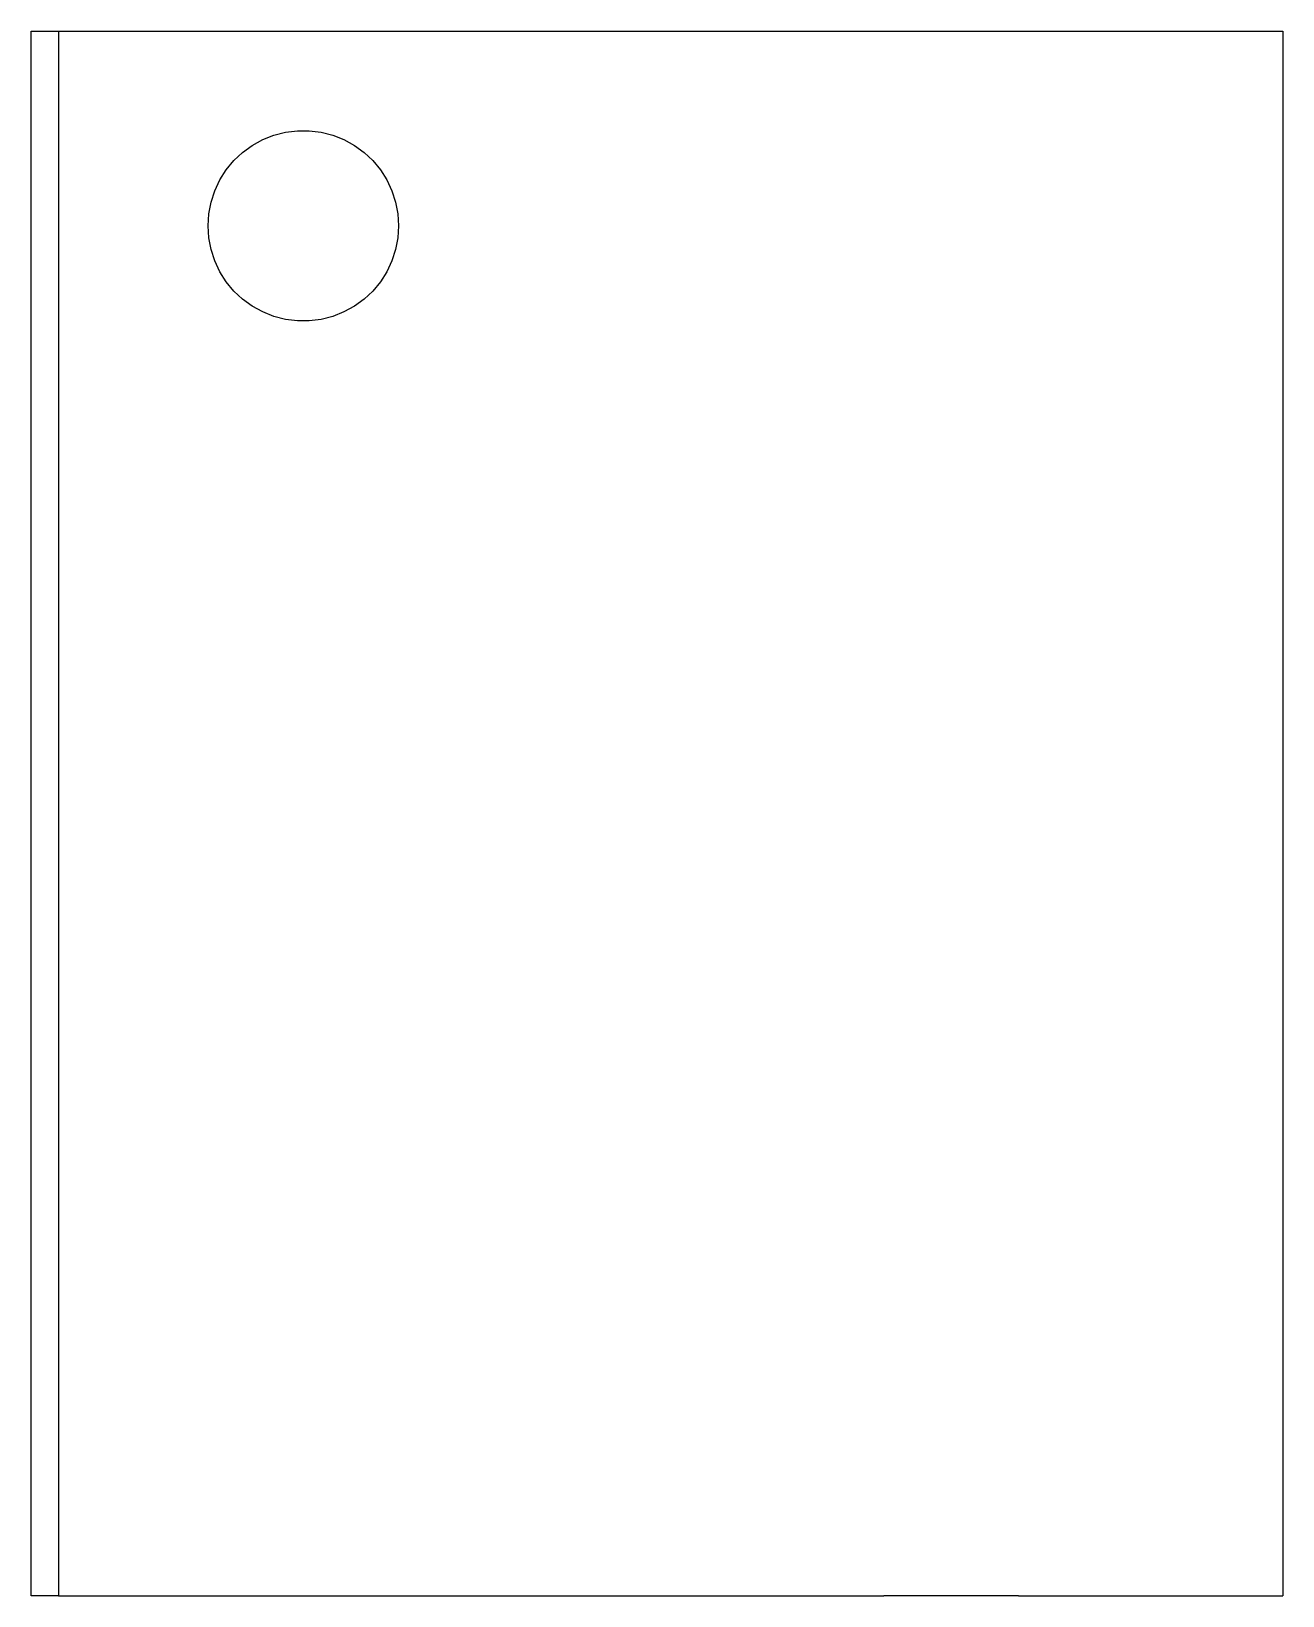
# Model space of a CAD drawing. Header units: metres. Extents: x 0 to 46, y 0 to 57.5.
import ezdxf

# ---------------------------------------------------------------- set-up
doc = ezdxf.new("R2010")
doc.units = ezdxf.units.M

msp = doc.modelspace()

# ---------------------------------------------------------------- linework, layer by layer
for points in [[(0, 0), (0, 1.15), (0, 2.3), (0, 3.45), (0, 4.6), (0, 5.75), (0, 6.9), (0, 8.05), (0, 9.2), (0, 10.35), (0, 11.5), (0, 12.65), (0, 13.8), (0, 14.95), (0, 16.1), (0, 17.25), (0, 18.4), (0, 19.55), (0, 20.7), (0, 21.85), (0, 23), (0, 24.15), (0, 25.3), (0, 26.45), (0, 27.6), (0, 28.75), (0, 29.9), (0, 31.05), (0, 32.2), (0, 33.35), (0, 34.5), (0, 35.65), (0, 36.8), (0, 37.95), (0, 39.1), (0, 40.25), (0, 41.4), (0, 42.55), (0, 43.7), (0, 44.85), (0, 46), (0, 47.15), (0, 48.3), (0, 49.45), (0, 50.6), (0, 51.75), (0, 52.9), (0, 54.05), (0, 55.2), (0, 56.35), (0, 57.5)], [(0, 57.5), (0.02, 57.5), (0.04, 57.5), (0.06, 57.5), (0.08, 57.5), (0.1, 57.5), (0.12, 57.5), (0.14, 57.5), (0.16, 57.5), (0.18, 57.5), (0.2, 57.5), (0.22, 57.5), (0.24, 57.5), (0.26, 57.5), (0.28, 57.5), (0.3, 57.5), (0.32, 57.5), (0.34, 57.5), (0.36, 57.5), (0.38, 57.5), (0.4, 57.5), (0.42, 57.5), (0.44, 57.5), (0.46, 57.5), (0.48, 57.5), (0.5, 57.5), (0.52, 57.5), (0.54, 57.5), (0.56, 57.5), (0.58, 57.5), (0.6, 57.5), (0.62, 57.5), (0.64, 57.5), (0.66, 57.5), (0.68, 57.5), (0.7, 57.5), (0.72, 57.5), (0.74, 57.5), (0.76, 57.5), (0.78, 57.5), (0.8, 57.5), (0.82, 57.5), (0.84, 57.5), (0.86, 57.5), (0.88, 57.5), (0.9, 57.5), (0.92, 57.5), (0.94, 57.5), (0.96, 57.5), (0.98, 57.5), (1, 57.5)], [(1, 57.5), (1.607, 57.5), (2.214, 57.5), (2.82, 57.5), (3.427, 57.5), (4.034, 57.5), (4.641, 57.5), (5.248, 57.5), (5.854, 57.5), (6.461, 57.5), (7.068, 57.5), (7.675, 57.5), (8.282, 57.5), (8.888, 57.5), (9.495, 57.5), (10.102, 57.5), (10.709, 57.5), (11.316, 57.5), (11.922, 57.5), (12.529, 57.5), (13.136, 57.5), (13.743, 57.5), (14.349, 57.5), (14.956, 57.5), (15.563, 57.5), (16.17, 57.5), (16.777, 57.5), (17.383, 57.5), (17.99, 57.5), (18.597, 57.5), (19.204, 57.5), (19.811, 57.5), (20.417, 57.5), (21.024, 57.5), (21.631, 57.5), (22.238, 57.5), (22.845, 57.5), (23.451, 57.5), (24.058, 57.5), (24.665, 57.5), (25.272, 57.5), (25.879, 57.5), (26.485, 57.5), (27.092, 57.5), (27.699, 57.5), (28.306, 57.5), (28.913, 57.5), (29.519, 57.5), (30.126, 57.5), (30.733, 57.5), (31.34, 57.5)], [(1, 57.5), (1, 56.35), (1, 55.2), (1, 54.05), (1, 52.9), (1, 51.75), (1, 50.6), (1, 49.45), (1, 48.3), (1, 47.15), (1, 46), (1, 44.85), (1, 43.7), (1, 42.55), (1, 41.4), (1, 40.25), (1, 39.1), (1, 37.95), (1, 36.8), (1, 35.65), (1, 34.5), (1, 33.35), (1, 32.2), (1, 31.05), (1, 29.9), (1, 28.75), (1, 27.6), (1, 26.45), (1, 25.3), (1, 24.15), (1, 23), (1, 21.85), (1, 20.7), (1, 19.55), (1, 18.4), (1, 17.25), (1, 16.1), (1, 14.95), (1, 13.8), (1, 12.65), (1, 11.5), (1, 10.35), (1, 9.2), (1, 8.05), (1, 6.9), (1, 5.75), (1, 4.6), (1, 3.45), (1, 2.3), (1, 1.15), (1, 0)], [(31.34, 57.5), (31.446, 57.5), (31.553, 57.5), (31.66, 57.5), (31.766, 57.5), (31.873, 57.5), (31.979, 57.5), (32.086, 57.5), (32.192, 57.5), (32.298, 57.5), (32.404, 57.5), (32.509, 57.5), (32.614, 57.5), (32.72, 57.5), (32.825, 57.5), (32.929, 57.5), (33.034, 57.5), (33.138, 57.5), (33.242, 57.5), (33.345, 57.5), (33.448, 57.5), (33.551, 57.5), (33.653, 57.5), (33.755, 57.5), (33.857, 57.5), (33.958, 57.5), (34.058, 57.5), (34.158, 57.5), (34.258, 57.5), (34.357, 57.5), (34.455, 57.5), (34.554, 57.5), (34.652, 57.5), (34.748, 57.5), (34.844, 57.5), (34.94, 57.5), (35.035, 57.5), (35.129, 57.5), (35.222, 57.5), (35.316, 57.5), (35.408, 57.5), (35.499, 57.5), (35.59, 57.5), (35.681, 57.5), (35.769, 57.5), (35.857, 57.5), (35.946, 57.5), (36.032, 57.5), (36.118, 57.5), (36.203, 57.5), (36.288, 57.5)], [(36.288, 57.5), (36.512, 57.5), (36.735, 57.5), (36.958, 57.5), (37.191, 57.5), (37.435, 57.5), (37.679, 57.5), (37.923, 57.5), (38.18, 57.5), (38.438, 57.5), (38.697, 57.5), (38.958, 57.5), (39.225, 57.5), (39.492, 57.5), (39.758, 57.5), (40.026, 57.5), (40.294, 57.5), (40.562, 57.5), (40.829, 57.5), (41.091, 57.5), (41.353, 57.5), (41.615, 57.5), (41.871, 57.5), (42.12, 57.5), (42.37, 57.5), (42.62, 57.5), (42.851, 57.5), (43.083, 57.5), (43.314, 57.5), (43.534, 57.5), (43.741, 57.5), (43.948, 57.5), (44.154, 57.5), (44.335, 57.5), (44.512, 57.5), (44.689, 57.5), (44.856, 57.5), (44.998, 57.5), (45.14, 57.5), (45.283, 57.5), (45.398, 57.5), (45.502, 57.5), (45.607, 57.5), (45.705, 57.5), (45.769, 57.5), (45.833, 57.5), (45.896, 57.5), (45.936, 57.5), (45.957, 57.5), (45.979, 57.5), (46, 57.5)], [(46, 57.5), (46, 56.35), (46, 55.2), (46, 54.05), (46, 52.9), (46, 51.75), (46, 50.6), (46, 49.45), (46, 48.3), (46, 47.15), (46, 46), (46, 44.85), (46, 43.7), (46, 42.55), (46, 41.4), (46, 40.25), (46, 39.1), (46, 37.95), (46, 36.8), (46, 35.65), (46, 34.5), (46, 33.35), (46, 32.2), (46, 31.05), (46, 29.9), (46, 28.75), (46, 27.6), (46, 26.45), (46, 25.3), (46, 24.15), (46, 23), (46, 21.85), (46, 20.7), (46, 19.55), (46, 18.4), (46, 17.25), (46, 16.1), (46, 14.95), (46, 13.8), (46, 12.65), (46, 11.5), (46, 10.35), (46, 9.2), (46, 8.05), (46, 6.9), (46, 5.75), (46, 4.6), (46, 3.45), (46, 2.3), (46, 1.15), (46, 0)], [(6.5, 50.35), (6.528, 50.789), (6.61, 51.22), (6.746, 51.638), (6.933, 52.036), (7.168, 52.407), (7.449, 52.746), (7.769, 53.047), (8.125, 53.305), (8.51, 53.517), (8.918, 53.679), (9.344, 53.788), (9.78, 53.843), (10.22, 53.843), (10.656, 53.788), (11.082, 53.679), (11.49, 53.517), (11.875, 53.305), (12.231, 53.047), (12.551, 52.746), (12.832, 52.407), (13.067, 52.036), (13.254, 51.638), (13.39, 51.22), (13.472, 50.789), (13.5, 50.35), (13.472, 49.911), (13.39, 49.48), (13.254, 49.062), (13.067, 48.664), (12.832, 48.293), (12.551, 47.954), (12.231, 47.653), (11.875, 47.395), (11.49, 47.183), (11.082, 47.021), (10.656, 46.912), (10.22, 46.857), (9.78, 46.857), (9.344, 46.912), (8.918, 47.021), (8.51, 47.183), (8.125, 47.395), (7.769, 47.653), (7.449, 47.954), (7.168, 48.293), (6.933, 48.664), (6.746, 49.062), (6.61, 49.48), (6.528, 49.911), (6.5, 50.35)], [(1, 0), (0.98, 0), (0.96, 0), (0.94, 0), (0.92, 0), (0.9, 0), (0.88, 0), (0.86, 0), (0.84, 0), (0.82, 0), (0.8, 0), (0.78, 0), (0.76, 0), (0.74, 0), (0.72, 0), (0.7, 0), (0.68, 0), (0.66, 0), (0.64, 0), (0.62, 0), (0.6, 0), (0.58, 0), (0.56, 0), (0.54, 0), (0.52, 0), (0.5, 0), (0.48, 0), (0.46, 0), (0.44, 0), (0.42, 0), (0.4, 0), (0.38, 0), (0.36, 0), (0.34, 0), (0.32, 0), (0.3, 0), (0.28, 0), (0.26, 0), (0.24, 0), (0.22, 0), (0.2, 0), (0.18, 0), (0.16, 0), (0.14, 0), (0.12, 0), (0.1, 0), (0.08, 0), (0.06, 0), (0.04, 0), (0.02, 0), (0, 0)], [(1, 0), (1.607, 0), (2.214, 0), (2.82, 0), (3.427, 0), (4.034, 0), (4.641, 0), (5.248, 0), (5.854, 0), (6.461, 0), (7.068, 0), (7.675, 0), (8.282, 0), (8.888, 0), (9.495, 0), (10.102, 0), (10.709, 0), (11.316, 0), (11.922, 0), (12.529, 0), (13.136, 0), (13.743, 0), (14.349, 0), (14.956, 0), (15.563, 0), (16.17, 0), (16.777, 0), (17.383, 0), (17.99, 0), (18.597, 0), (19.204, 0), (19.811, 0), (20.417, 0), (21.024, 0), (21.631, 0), (22.238, 0), (22.845, 0), (23.451, 0), (24.058, 0), (24.665, 0), (25.272, 0), (25.879, 0), (26.485, 0), (27.092, 0), (27.699, 0), (28.306, 0), (28.913, 0), (29.519, 0), (30.126, 0), (30.733, 0), (31.34, 0)], [(36.288, 0), (36.203, 0), (36.118, 0), (36.032, 0), (35.946, 0), (35.857, 0), (35.769, 0), (35.681, 0), (35.59, 0), (35.499, 0), (35.408, 0), (35.316, 0), (35.222, 0), (35.129, 0), (35.035, 0), (34.94, 0), (34.844, 0), (34.748, 0), (34.652, 0), (34.554, 0), (34.455, 0), (34.357, 0), (34.258, 0), (34.158, 0), (34.058, 0), (33.958, 0), (33.857, 0), (33.755, 0), (33.653, 0), (33.551, 0), (33.448, 0), (33.345, 0), (33.242, 0), (33.138, 0), (33.034, 0), (32.929, 0), (32.825, 0), (32.72, 0), (32.614, 0), (32.509, 0), (32.404, 0), (32.298, 0), (32.192, 0), (32.086, 0), (31.979, 0), (31.873, 0), (31.766, 0), (31.66, 0), (31.553, 0), (31.446, 0), (31.34, 0)], [(36.288, 0), (36.512, 0), (36.735, 0), (36.958, 0), (37.191, 0), (37.435, 0), (37.679, 0), (37.923, 0), (38.18, 0), (38.438, 0), (38.697, 0), (38.958, 0), (39.225, 0), (39.492, 0), (39.758, 0), (40.026, 0), (40.294, 0), (40.562, 0), (40.829, 0), (41.091, 0), (41.353, 0), (41.615, 0), (41.871, 0), (42.12, 0), (42.37, 0), (42.62, 0), (42.851, 0), (43.083, 0), (43.314, 0), (43.534, 0), (43.741, 0), (43.948, 0), (44.154, 0), (44.335, 0), (44.512, 0), (44.689, 0), (44.856, 0), (44.998, 0), (45.14, 0), (45.283, 0), (45.398, 0), (45.502, 0), (45.607, 0), (45.705, 0), (45.769, 0), (45.833, 0), (45.896, 0), (45.936, 0), (45.957, 0), (45.979, 0), (46, 0)]]:
    msp.add_lwpolyline(points)

doc.saveas('drawing.dxf')
